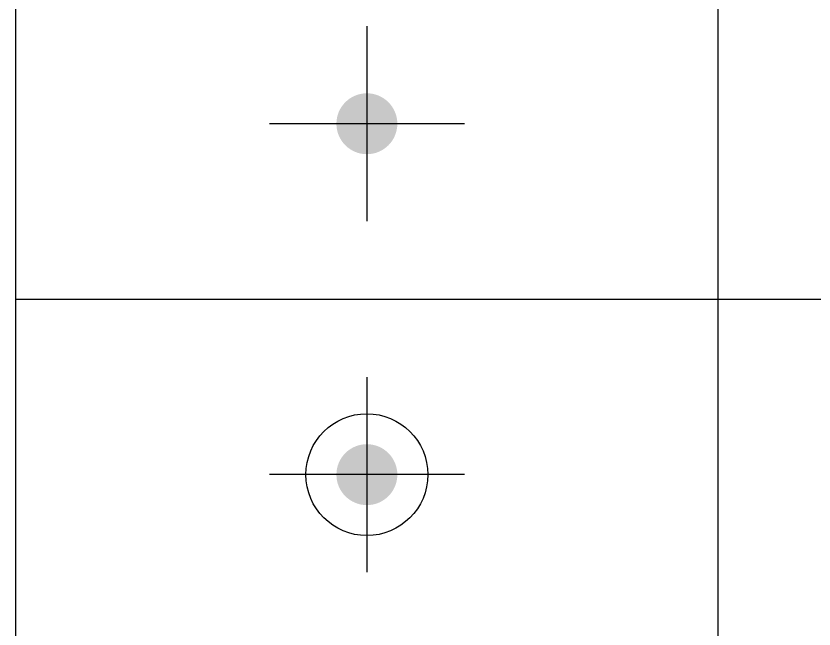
# Model space of a CAD drawing. Header units: inches. Extents: x 4138 to 127072, y -26315 to 43858.
# Drawn here: x 60097 to 60916, y 19437 to 20066 of the extents above; entities that cross this region are included whole.
import ezdxf

# ---------------------------------------------------------------- set-up
doc = ezdxf.new("R2010")
doc.units = ezdxf.units.IN
doc.header["$LTSCALE"] = 50
doc.header["$MEASUREMENT"] = 0
doc.layers.add('0-ELC TEXT', color=7, linetype='Continuous')
doc.layers.add('06-LIGHT', color=4, linetype='Continuous')

# ---------------------------------------------------------------- blocks, each defined once
blk = doc.blocks.new('hallogen')
h = blk.add_hatch(color=256)
h.dxf.hatch_style = 1
edge = h.paths.add_edge_path()
edge.add_arc((48591.7, 60854.26), 31.25, 0, 360, ccw=False)
at = {"color": 1, "linetype": 'Continuous'}
for p, q in [((48591.7, 60954.26), (48591.7, 60754.26)), ((48691.7, 60854.26), (48491.7, 60854.26))]:
    blk.add_line(p, q, dxfattribs=at)
at = {"color": 4, "linetype": 'Continuous'}
blk.add_circle((48591.7, 60854.26), 62.5, dxfattribs=at)

msp = doc.modelspace()

# ---------------------------------------------------------------- hatches: boundary and pattern name
at = {"layer": '06-LIGHT'}
h = msp.add_hatch(color=256, dxfattribs=at)
h.dxf.hatch_style = 1
edge = h.paths.add_edge_path()
edge.add_arc((60456.87, 19955.76), 31.25, 0, 360, ccw=False)

# ---------------------------------------------------------------- linework, layer by layer
at = {"color": 1, "linetype": 'Continuous'}
for p, q in [((60456.87, 20055.76), (60456.87, 19855.76)), ((60556.87, 19955.76), (60356.87, 19955.76))]:
    msp.add_line(p, q, dxfattribs=at)
at = {"layer": '0-ELC TEXT'}
for p, q in [((60816.87, 20495.76), (60816.87, 18335.76)), ((60096.87, 19775.76), (63096.87, 19775.76))]:
    msp.add_line(p, q, dxfattribs=at)
msp.add_lwpolyline([(63096.87, 18335.76), (60096.87, 18335.76), (60096.87, 20495.76), (63096.87, 20495.76)], close=True, dxfattribs=at)

# ---------------------------------------------------------------- block references
at = {"layer": '06-LIGHT'}
msp.add_blockref('hallogen', (11865.17, -41258.51), dxfattribs=at)

doc.saveas('drawing.dxf')
